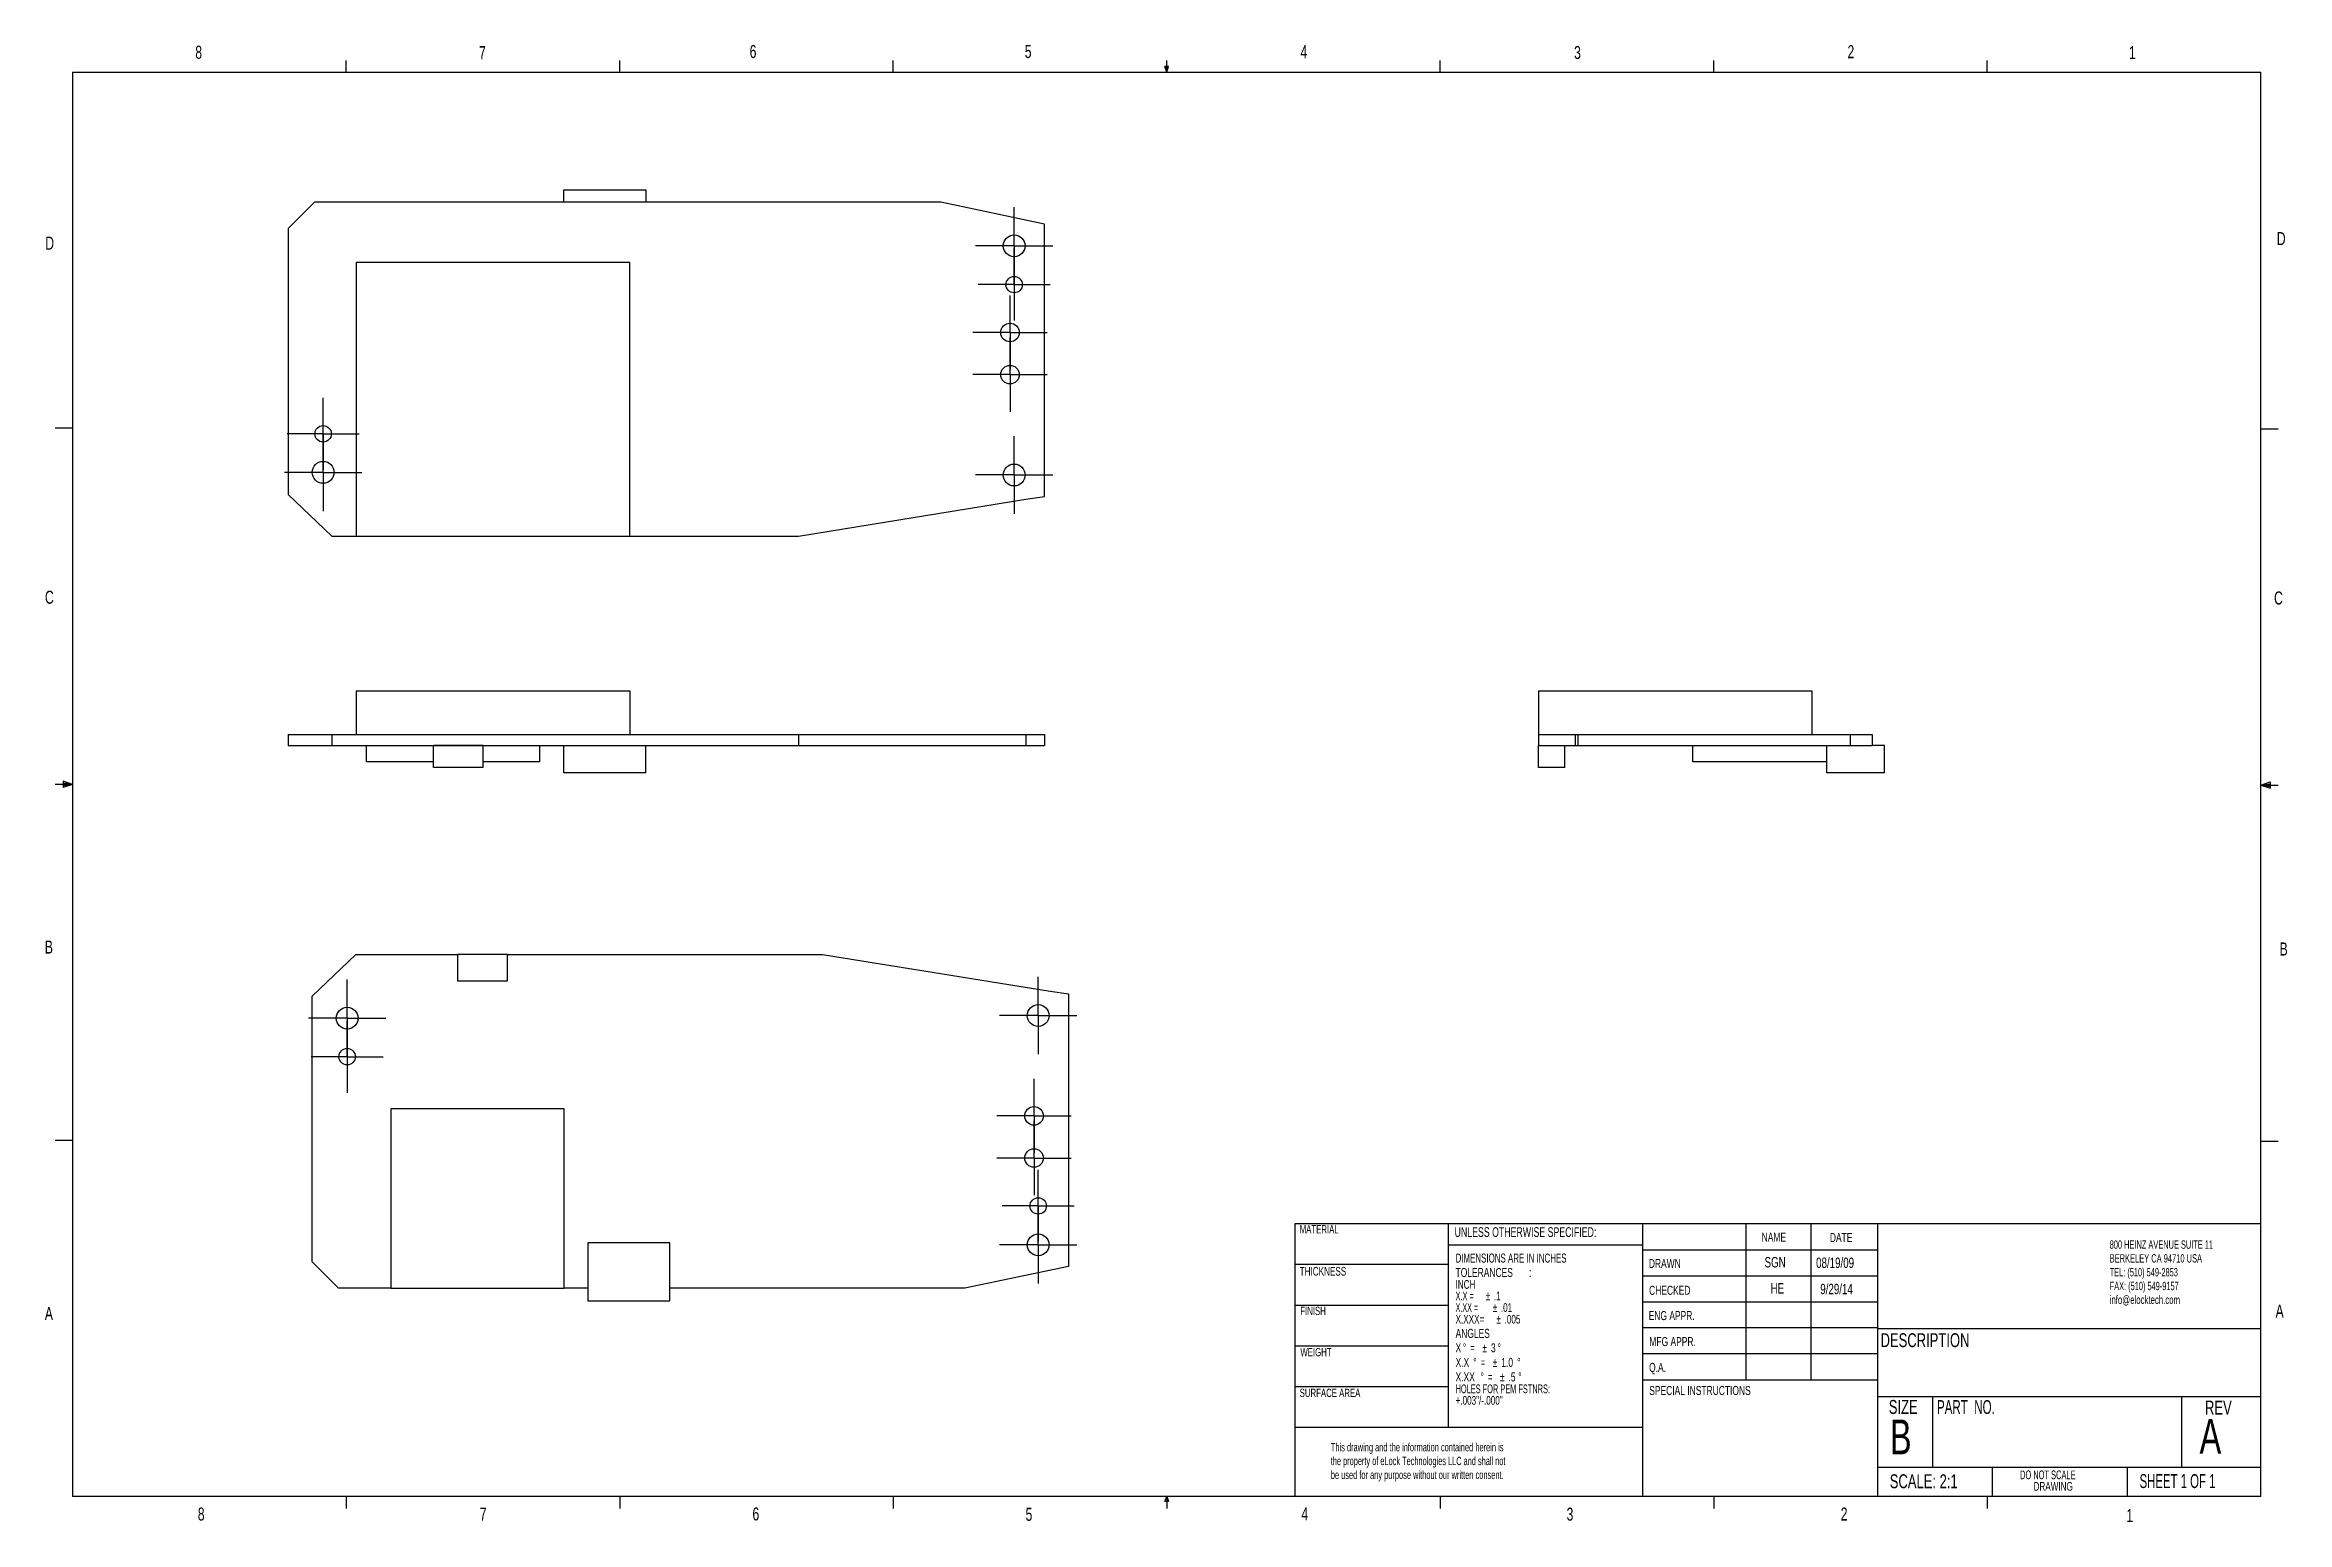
# Model space of a CAD drawing. Extents: x 0.4 to 16.6, y 0.2 to 10.8.
import ezdxf
from ezdxf.enums import TextEntityAlignment as Align

# ---------------------------------------------------------------- set-up
doc = ezdxf.new("R2010")
doc.units = 0
doc.layers.get('0').update_dxf_attribs({"linetype": 'CONTINUOUS'})
doc.layers.add('FORMAT', color=7, linetype='CONTINUOUS')

# ---------------------------------------------------------------- blocks, each defined once
blk = doc.blocks.new('SW_NOTE_0')
at = {"color": 0, "linetype": 'CONTINUOUS'}
for s, width, p in [('DO NOT SCALE', 0.641667, (0, 0)), ('DRAWING', 0.7, (0.097, -0.083))]:
    blk.add_text(s, height=0.0625, dxfattribs=dict(at, width=width)).set_placement(p, align=Align.BOTTOM_LEFT)
blk = doc.blocks.new('SW_NOTE_1')
at = {"color": 0, "linetype": 'CONTINUOUS'}
for s, width, p in [('800 HEINZ AVENUE SUITE 11', 0.644, (0, 0)), ('TEL: (510) 549-2853', 0.663158, (0, -0.199)), ('BERKELEY CA 94710 USA', 0.65, (0, -0.099)), ('FAX: (510) 549-9157', 0.663158, (0, -0.298)), ('info@elocktech.com', 0.7, (0, -0.397))]:
    blk.add_text(s, height=0.06, dxfattribs=dict(at, width=width)).set_placement(p, align=Align.BOTTOM_LEFT)
blk = doc.blocks.new('SW_NOTE_2')
at = {"color": 0, "linetype": 'CONTINUOUS'}
for s, height, width, p in [('DIMENSIONS ARE IN INCHES', 0.065, 0.65625, (0, 0)), ('TOLERANCES', 0.065, 0.7, (0, -0.104)), ('INCH', 0.0625, 0.7, (0, -0.188)), (':', 0.065, 0.7, (0.528, -0.104)), ('X.X = ', 0.0625, 0.583333, (0, -0.271)), ('X.XX = ', 0.0625, 0.6, (0, -0.354)), ('%%p', 0.0625, 0.7, (0.217, -0.271)), ('%%p', 0.0625, 0.7, (0.267, -0.354)), ('.1', 0.0625, 0.7, (0.276, -0.271)), ('.01', 0.0625, 0.7, (0.326, -0.354)), ('ANGLES', 0.065, 0.7, (0, -0.542)), ('X.XXX= ', 0.0625, 0.7, (0, -0.438)), ('%%p', 0.0625, 0.7, (0.294, -0.438)), ('.005', 0.0625, 0.7, (0.353, -0.438)), ('X', 0.065, 0.7, (0, -0.646)), ('%%d', 0.065, 0.7, (0.052, -0.646)), (' = ', 0.065, 0.466667, (0.093, -0.646)), ('%%p', 0.065, 0.7, (0.193, -0.646)), ('3', 0.065, 0.7, (0.255, -0.646)), ('%%d', 0.065, 0.7, (0.302, -0.646)), ('X.X', 0.065, 0.7, (0, -0.751)), ('X.XX', 0.065, 0.7, (0, -0.855)), ('%%d', 0.065, 0.7, (0.127, -0.751)), (' = ', 0.065, 0.466667, (0.168, -0.751)), ('%%d', 0.065, 0.7, (0.179, -0.855)), (' = ', 0.065, 0.466667, (0.22, -0.855)), ('%%p', 0.065, 0.7, (0.267, -0.751)), ('%%p', 0.065, 0.7, (0.319, -0.855)), ('1.0', 0.065, 0.7, (0.329, -0.751)), ('.5', 0.065, 0.7, (0.381, -0.855)), ('%%d', 0.065, 0.7, (0.443, -0.751)), ('%%d', 0.065, 0.7, (0.451, -0.855)), ('+.003"/-.000"', 0.0625, 0.7, (0, -1.022)), ('HOLES FOR PEM FSTNRS: ', 0.0625, 0.636364, (0, -0.939))]:
    blk.add_text(s, height=height, dxfattribs=dict(at, width=width)).set_placement(p, align=Align.BOTTOM_LEFT)
blk = doc.blocks.new('SW_NOTE_3')
at = {"color": 0, "linetype": 'CONTINUOUS'}
for s, width, p in [('This drawing and the information contained herein is ', 0.64717, (0, 0)), ('the property of eLock Technologies LLC and shall not ', 0.640566, (0, -0.099)), ('be used for any purpose without our written consent.', 0.646154, (0, -0.199))]:
    blk.add_text(s, height=0.06, dxfattribs=dict(at, width=width)).set_placement(p, align=Align.BOTTOM_LEFT)
blk = doc.blocks.new('SW_CENTERMARKSYMBOL_0')
at = {"color": 0, "linetype": 'CONTINUOUS'}
for p, q in [((0, 0.2), (0, 0.279)), ((0, 0), (0, 0.2)), ((-0.2, 0), (-0.279, 0)), ((0, 0), (-0.2, 0)), ((0, 0), (0, -0.2)), ((0, 0), (0.2, 0)), ((0.2, 0), (0.279, 0)), ((0, -0.2), (0, -0.279))]:
    blk.add_line(p, q, dxfattribs=at)
blk = doc.blocks.new('SW_CENTERMARKSYMBOL_1')
at = {"color": 0, "linetype": 'CONTINUOUS'}
for p, q in [((0, 0.2), (0, 0.279)), ((0, 0), (0, 0.2)), ((-0.2, 0), (-0.279, 0)), ((0, 0), (-0.2, 0)), ((0, 0), (0, -0.2)), ((0, 0), (0.2, 0)), ((0.2, 0), (0.279, 0)), ((0, -0.2), (0, -0.279))]:
    blk.add_line(p, q, dxfattribs=at)
blk = doc.blocks.new('SW_CENTERMARKSYMBOL_2')
at = {"color": 0, "linetype": 'CONTINUOUS'}
for p, q in [((0, 0.2), (0, 0.267)), ((0, 0), (0, 0.2)), ((-0.2, 0), (-0.267, 0)), ((0, 0), (-0.2, 0)), ((0, 0), (0, -0.2)), ((0, 0), (0.2, 0)), ((0.2, 0), (0.267, 0)), ((0, -0.2), (0, -0.267))]:
    blk.add_line(p, q, dxfattribs=at)
blk = doc.blocks.new('SW_CENTERMARKSYMBOL_3')
at = {"color": 0, "linetype": 'CONTINUOUS'}
for p, q in [((0, 0.2), (0, 0.267)), ((0, 0), (0, 0.2)), ((-0.2, 0), (-0.267, 0)), ((0, 0), (-0.2, 0)), ((0, 0), (0, -0.2)), ((0, 0), (0.2, 0)), ((0.2, 0), (0.267, 0)), ((0, -0.2), (0, -0.267))]:
    blk.add_line(p, q, dxfattribs=at)
blk = doc.blocks.new('SW_CENTERMARKSYMBOL_4')
at = {"color": 0, "linetype": 'CONTINUOUS'}
for p, q in [((0, 0.2), (0, 0.259)), ((0, 0), (0, 0.2)), ((-0.2, 0), (-0.259, 0)), ((0, 0), (-0.2, 0)), ((0, 0), (0, -0.2)), ((0, 0), (0.2, 0)), ((0.2, 0), (0.259, 0)), ((0, -0.2), (0, -0.259))]:
    blk.add_line(p, q, dxfattribs=at)
blk = doc.blocks.new('SW_CENTERMARKSYMBOL_5')
at = {"color": 0, "linetype": 'CONTINUOUS'}
for p, q in [((0, 0.2), (0, 0.279)), ((0, 0), (0, 0.2)), ((-0.2, 0), (-0.279, 0)), ((0, 0), (-0.2, 0)), ((0, 0), (0, -0.2)), ((0, 0), (0.2, 0)), ((0.2, 0), (0.279, 0)), ((0, -0.2), (0, -0.279))]:
    blk.add_line(p, q, dxfattribs=at)
blk = doc.blocks.new('SW_CENTERMARKSYMBOL_6')
at = {"color": 0, "linetype": 'CONTINUOUS'}
for p, q in [((0, 0.2), (0, 0.259)), ((0, 0), (0, 0.2)), ((-0.2, 0), (-0.259, 0)), ((0, 0), (-0.2, 0)), ((0, 0), (0, -0.2)), ((0, 0), (0.2, 0)), ((0.2, 0), (0.259, 0)), ((0, -0.2), (0, -0.259))]:
    blk.add_line(p, q, dxfattribs=at)
blk = doc.blocks.new('SW_CENTERMARKSYMBOL_7')
at = {"color": 0, "linetype": 'CONTINUOUS'}
for p, q in [((0, 0.2), (0, 0.279)), ((0, 0), (0, 0.2)), ((-0.2, 0), (-0.279, 0)), ((0, 0), (-0.2, 0)), ((0, 0), (0, -0.2)), ((0, 0), (0.2, 0)), ((0.2, 0), (0.279, 0)), ((0, -0.2), (0, -0.279))]:
    blk.add_line(p, q, dxfattribs=at)
blk = doc.blocks.new('SW_CENTERMARKSYMBOL_8')
at = {"color": 0, "linetype": 'CONTINUOUS'}
for p, q in [((0, 0.2), (0, 0.279)), ((0, 0), (0, 0.2)), ((-0.2, 0), (-0.279, 0)), ((0, 0), (-0.2, 0)), ((0, 0), (0, -0.2)), ((0, 0), (0.2, 0)), ((0.2, 0), (0.279, 0)), ((0, -0.2), (0, -0.279))]:
    blk.add_line(p, q, dxfattribs=at)
blk = doc.blocks.new('SW_CENTERMARKSYMBOL_9')
at = {"color": 0, "linetype": 'CONTINUOUS'}
for p, q in [((0, 0.2), (0, 0.267)), ((0, 0), (0, 0.2)), ((-0.2, 0), (-0.267, 0)), ((0, 0), (-0.2, 0)), ((0, 0), (0, -0.2)), ((0, 0), (0.2, 0)), ((0.2, 0), (0.267, 0)), ((0, -0.2), (0, -0.267))]:
    blk.add_line(p, q, dxfattribs=at)
blk = doc.blocks.new('SW_CENTERMARKSYMBOL_10')
at = {"color": 0, "linetype": 'CONTINUOUS'}
for p, q in [((0, 0.2), (0, 0.267)), ((0, 0), (0, 0.2)), ((-0.2, 0), (-0.267, 0)), ((0, 0), (-0.2, 0)), ((0, 0), (0, -0.2)), ((0, 0), (0.2, 0)), ((0.2, 0), (0.267, 0)), ((0, -0.2), (0, -0.267))]:
    blk.add_line(p, q, dxfattribs=at)
blk = doc.blocks.new('SW_CENTERMARKSYMBOL_11')
at = {"color": 0, "linetype": 'CONTINUOUS'}
for p, q in [((0, 0.2), (0, 0.259)), ((0, 0), (0, 0.2)), ((-0.2, 0), (-0.259, 0)), ((0, 0), (-0.2, 0)), ((0, 0), (0, -0.2)), ((0, 0), (0.2, 0)), ((0.2, 0), (0.259, 0)), ((0, -0.2), (0, -0.259))]:
    blk.add_line(p, q, dxfattribs=at)
blk = doc.blocks.new('SW_CENTERMARKSYMBOL_12')
at = {"color": 0, "linetype": 'CONTINUOUS'}
for p, q in [((0, 0.2), (0, 0.279)), ((0, 0), (0, 0.2)), ((-0.2, 0), (-0.279, 0)), ((0, 0), (-0.2, 0)), ((0, 0), (0, -0.2)), ((0, 0), (0.2, 0)), ((0.2, 0), (0.279, 0)), ((0, -0.2), (0, -0.279))]:
    blk.add_line(p, q, dxfattribs=at)
blk = doc.blocks.new('SW_CENTERMARKSYMBOL_13')
at = {"color": 0, "linetype": 'CONTINUOUS'}
for p, q in [((0, 0.2), (0, 0.259)), ((0, 0), (0, 0.2)), ((-0.2, 0), (-0.259, 0)), ((0, 0), (-0.2, 0)), ((0, 0), (0, -0.2)), ((0, 0), (0.2, 0)), ((0.2, 0), (0.259, 0)), ((0, -0.2), (0, -0.259))]:
    blk.add_line(p, q, dxfattribs=at)
blk = doc.blocks.new('SW_CENTERMARKSYMBOL_14')
at = {"color": 0, "linetype": 'CONTINUOUS'}
for p, q in [((0, 0.2), (0, 0.279)), ((0, 0), (0, 0.2)), ((-0.2, 0), (-0.279, 0)), ((0, 0), (-0.2, 0)), ((0, 0), (0, -0.2)), ((0, 0), (0.2, 0)), ((0.2, 0), (0.279, 0)), ((0, -0.2), (0, -0.279))]:
    blk.add_line(p, q, dxfattribs=at)
blk = doc.blocks.new('SW_CENTERMARKSYMBOL_15')
at = {"color": 0, "linetype": 'CONTINUOUS'}
for p, q in [((0, 0.2), (0, 0.279)), ((0, 0), (0, 0.2)), ((-0.2, 0), (-0.279, 0)), ((0, 0), (-0.2, 0)), ((0, 0), (0, -0.2)), ((0, 0), (0.2, 0)), ((0.2, 0), (0.279, 0)), ((0, -0.2), (0, -0.279))]:
    blk.add_line(p, q, dxfattribs=at)
blk = doc.blocks.new('SW_CENTERMARKSYMBOL_16')
at = {"color": 0, "linetype": 'CONTINUOUS'}
for p, q in [((0, 0.2), (0, 0.267)), ((0, 0), (0, 0.2)), ((-0.2, 0), (-0.267, 0)), ((0, 0), (-0.2, 0)), ((0, 0), (0, -0.2)), ((0, 0), (0.2, 0)), ((0.2, 0), (0.267, 0)), ((0, -0.2), (0, -0.267))]:
    blk.add_line(p, q, dxfattribs=at)
blk = doc.blocks.new('SW_CENTERMARKSYMBOL_17')
at = {"color": 0, "linetype": 'CONTINUOUS'}
for p, q in [((0, 0.2), (0, 0.267)), ((0, 0), (0, 0.2)), ((-0.2, 0), (-0.267, 0)), ((0, 0), (-0.2, 0)), ((0, 0), (0, -0.2)), ((0, 0), (0.2, 0)), ((0.2, 0), (0.267, 0)), ((0, -0.2), (0, -0.267))]:
    blk.add_line(p, q, dxfattribs=at)
blk = doc.blocks.new('SW_CENTERMARKSYMBOL_18')
at = {"color": 0, "linetype": 'CONTINUOUS'}
for p, q in [((0, 0.2), (0, 0.259)), ((0, 0), (0, 0.2)), ((-0.2, 0), (-0.259, 0)), ((0, 0), (-0.2, 0)), ((0, 0), (0, -0.2)), ((0, 0), (0.2, 0)), ((0.2, 0), (0.259, 0)), ((0, -0.2), (0, -0.259))]:
    blk.add_line(p, q, dxfattribs=at)
blk = doc.blocks.new('SW_CENTERMARKSYMBOL_19')
at = {"color": 0, "linetype": 'CONTINUOUS'}
for p, q in [((0, 0.2), (0, 0.279)), ((0, 0), (0, 0.2)), ((-0.2, 0), (-0.279, 0)), ((0, 0), (-0.2, 0)), ((0, 0), (0, -0.2)), ((0, 0), (0.2, 0)), ((0.2, 0), (0.279, 0)), ((0, -0.2), (0, -0.279))]:
    blk.add_line(p, q, dxfattribs=at)
blk = doc.blocks.new('SW_CENTERMARKSYMBOL_20')
at = {"color": 0, "linetype": 'CONTINUOUS'}
for p, q in [((0, 0.2), (0, 0.259)), ((0, 0), (0, 0.2)), ((-0.2, 0), (-0.259, 0)), ((0, 0), (-0.2, 0)), ((0, 0), (0, -0.2)), ((0, 0), (0.2, 0)), ((0.2, 0), (0.259, 0)), ((0, -0.2), (0, -0.259))]:
    blk.add_line(p, q, dxfattribs=at)

msp = doc.modelspace()

# ---------------------------------------------------------------- linework, layer by layer
at = {"color": 7, "linetype": 'CONTINUOUS'}
for p, q in [((2.595, 10.642), (2.595, 10.727)), ((4.564, 10.642), (4.564, 10.727)), ((6.532, 10.642), (6.532, 10.727)), ((8.501, 10.642), (8.488, 10.684)), ((8.514, 10.684), (8.488, 10.684)), ((8.494, 10.684), (8.501, 10.642)), ((8.501, 10.642), (8.501, 10.727)), ((8.501, 10.642), (8.514, 10.684)), ((8.506, 10.684), (8.501, 10.642)), ((10.47, 10.642), (10.47, 10.727)), ((12.439, 10.642), (12.439, 10.727)), ((14.407, 10.642), (14.407, 10.727)), ((0.626, 10.642), (16.376, 10.642)), ((0.626, 10.642), (0.626, 0.392)), ((16.376, 0.392), (16.376, 10.642)), ((2.366, 9.706), (2.177, 9.517)), ((6.874, 9.706), (2.366, 9.706)), ((4.161, 9.706), (4.161, 9.796)), ((4.161, 9.796), (4.752, 9.796)), ((4.752, 9.796), (4.752, 9.706)), ((7.622, 9.548), (6.874, 9.706)), ((7.622, 7.588), (7.622, 9.548)), ((2.177, 9.517), (2.177, 7.604)), ((4.636, 9.273), (2.667, 9.273)), ((2.667, 9.273), (2.667, 7.304)), ((4.636, 7.304), (4.636, 9.273)), ((0.626, 8.08), (0.501, 8.08)), ((16.376, 8.075), (16.501, 8.075)), ((2.177, 7.604), (2.492, 7.304)), ((7.488, 7.569), (7.622, 7.588)), ((5.85, 7.304), (7.488, 7.569)), ((2.492, 7.304), (2.667, 7.304)), ((2.667, 7.304), (4.636, 7.304)), ((4.636, 7.304), (5.85, 7.304)), ((2.667, 6.191), (2.667, 5.876)), ((2.667, 6.191), (4.636, 6.191)), ((4.636, 6.191), (4.636, 5.876)), ((11.177, 6.191), (11.177, 5.876)), ((11.177, 6.191), (13.145, 6.191)), ((13.145, 6.191), (13.145, 5.876)), ((2.177, 5.876), (2.177, 5.797)), ((2.177, 5.876), (2.492, 5.876)), ((2.492, 5.876), (2.492, 5.797)), ((2.492, 5.876), (5.85, 5.876)), ((2.667, 5.876), (4.636, 5.876)), ((5.85, 5.876), (5.85, 5.797)), ((5.85, 5.876), (7.488, 5.876)), ((7.488, 5.876), (7.488, 5.797)), ((7.488, 5.876), (7.622, 5.876)), ((7.622, 5.876), (7.622, 5.797)), ((11.177, 5.876), (11.177, 5.797)), ((11.177, 5.876), (11.441, 5.876)), ((11.441, 5.876), (11.441, 5.797)), ((11.441, 5.876), (11.46, 5.876)), ((11.46, 5.876), (11.46, 5.797)), ((11.46, 5.876), (13.421, 5.876)), ((13.421, 5.876), (13.421, 5.797)), ((13.421, 5.876), (13.578, 5.876)), ((13.578, 5.876), (13.578, 5.797)), ((2.177, 5.797), (2.492, 5.797)), ((2.492, 5.797), (5.85, 5.797)), ((2.742, 5.679), (2.742, 5.797)), ((3.223, 5.679), (2.742, 5.679)), ((3.223, 5.64), (3.223, 5.797)), ((3.582, 5.797), (3.223, 5.797)), ((3.582, 5.64), (3.582, 5.797)), ((3.99, 5.679), (3.582, 5.679)), ((3.99, 5.679), (3.99, 5.797)), ((4.161, 5.6), (4.161, 5.797)), ((4.752, 5.6), (4.752, 5.797)), ((5.85, 5.797), (7.488, 5.797)), ((7.488, 5.797), (7.622, 5.797)), ((11.177, 5.64), (11.177, 5.797)), ((11.177, 5.797), (11.441, 5.797)), ((11.366, 5.64), (11.366, 5.797)), ((11.441, 5.797), (11.46, 5.797)), ((11.46, 5.797), (13.421, 5.797)), ((12.287, 5.679), (12.287, 5.797)), ((13.251, 5.679), (12.287, 5.679)), ((13.251, 5.6), (13.251, 5.797)), ((13.421, 5.797), (13.578, 5.797)), ((13.668, 5.797), (13.578, 5.797)), ((13.668, 5.6), (13.668, 5.797)), ((0.626, 5.517), (0.501, 5.517)), ((0.559, 5.541), (0.559, 5.494)), ((0.626, 5.517), (0.559, 5.541)), ((0.626, 5.517), (0.559, 5.526)), ((0.626, 5.517), (0.559, 5.507)), ((0.626, 5.517), (0.559, 5.494)), ((3.582, 5.64), (3.223, 5.64)), ((4.752, 5.6), (4.161, 5.6)), ((11.366, 5.64), (11.177, 5.64)), ((13.668, 5.6), (13.251, 5.6)), ((16.376, 5.513), (16.443, 5.537)), ((16.376, 5.513), (16.443, 5.522)), ((16.376, 5.513), (16.501, 5.513)), ((16.376, 5.513), (16.443, 5.49)), ((16.376, 5.513), (16.443, 5.502)), ((16.443, 5.537), (16.443, 5.49)), ((2.35, 3.994), (2.665, 4.293)), ((2.665, 4.293), (3.397, 4.293)), ((3.397, 4.293), (3.397, 4.104)), ((3.756, 4.293), (3.397, 4.293)), ((3.756, 4.104), (3.756, 4.293)), ((3.756, 4.293), (6.024, 4.293)), ((6.024, 4.293), (7.661, 4.029)), ((3.397, 4.104), (3.756, 4.104)), ((2.35, 2.081), (2.35, 3.994)), ((7.661, 4.029), (7.795, 4.01)), ((7.795, 4.01), (7.795, 2.049)), ((2.916, 3.183), (2.916, 1.892)), ((4.164, 3.183), (2.916, 3.183)), ((4.164, 1.892), (4.164, 3.183)), ((0.626, 2.955), (0.501, 2.955)), ((16.376, 2.95), (16.501, 2.95)), ((9.426, 2.358), (16.376, 2.358)), ((9.426, 0.392), (9.426, 2.358)), ((10.528, 0.891), (10.528, 2.358)), ((11.926, 2.358), (11.926, 0.392)), ((12.67, 2.358), (12.67, 1.231)), ((13.138, 2.358), (13.138, 1.231)), ((13.618, 2.358), (13.618, 0.392)), ((4.335, 2.219), (4.335, 1.802)), ((4.925, 2.219), (4.335, 2.219)), ((4.925, 1.802), (4.925, 2.219)), ((11.926, 2.202), (10.528, 2.202)), ((11.926, 2.169), (13.618, 2.169)), ((2.539, 1.892), (2.35, 2.081)), ((7.795, 2.049), (7.047, 1.892)), ((9.426, 2.064), (10.528, 2.064)), ((11.926, 1.981), (13.618, 1.981)), ((2.916, 1.892), (2.539, 1.892)), ((2.916, 1.892), (4.164, 1.892)), ((4.335, 1.892), (4.164, 1.892)), ((4.335, 1.802), (4.925, 1.802)), ((7.047, 1.892), (4.925, 1.892)), ((11.926, 1.794), (13.618, 1.794)), ((9.426, 1.771), (10.528, 1.771)), ((9.426, 1.478), (10.528, 1.478)), ((13.618, 1.606), (11.926, 1.606)), ((13.618, 1.602), (16.376, 1.602)), ((13.618, 1.419), (11.926, 1.419)), ((9.426, 1.184), (10.528, 1.184)), ((13.618, 1.231), (11.926, 1.231)), ((13.618, 1.112), (16.376, 1.112)), ((14.013, 1.112), (14.013, 0.605)), ((15.804, 1.112), (15.804, 0.605)), ((9.426, 0.891), (11.926, 0.891)), ((13.618, 0.605), (16.376, 0.605)), ((14.441, 0.605), (14.441, 0.392)), ((15.413, 0.605), (15.413, 0.392)), ((16.376, 0.392), (0.626, 0.392)), ((2.595, 0.392), (2.595, 0.307)), ((4.564, 0.392), (4.564, 0.307)), ((6.532, 0.392), (6.532, 0.307)), ((8.488, 0.357), (8.501, 0.392)), ((8.514, 0.357), (8.488, 0.357)), ((8.501, 0.392), (8.501, 0.307)), ((8.501, 0.392), (8.514, 0.357)), ((10.47, 0.392), (10.47, 0.307)), ((12.439, 0.392), (12.439, 0.307)), ((14.407, 0.392), (14.407, 0.307))]:
    msp.add_line(p, q, dxfattribs=at)
for centre, radius in [((7.403, 9.393), 0.0787), ((7.403, 9.114), 0.0591), ((7.373, 8.769), 0.0669), ((7.373, 8.466), 0.0669), ((2.429, 8.04), 0.0591), ((2.429, 7.763), 0.0787), ((7.403, 7.744), 0.0787), ((2.602, 3.835), 0.0787), ((7.576, 3.854), 0.0787), ((2.602, 3.558), 0.0591), ((7.546, 3.132), 0.0669), ((7.546, 2.829), 0.0669), ((7.576, 2.484), 0.0591), ((7.576, 2.204), 0.0787)]:
    msp.add_circle(centre, radius, dxfattribs=at)

# ---------------------------------------------------------------- block references
for name, p in [('SW_CENTERMARKSYMBOL_0', (7.403, 9.393)), ('SW_CENTERMARKSYMBOL_4', (7.403, 9.114)), ('SW_CENTERMARKSYMBOL_3', (7.373, 8.769)), ('SW_CENTERMARKSYMBOL_2', (7.373, 8.466)), ('SW_CENTERMARKSYMBOL_6', (2.429, 8.04)), ('SW_CENTERMARKSYMBOL_5', (2.429, 7.763)), ('SW_CENTERMARKSYMBOL_1', (7.403, 7.744)), ('SW_CENTERMARKSYMBOL_12', (2.602, 3.835)), ('SW_CENTERMARKSYMBOL_19', (2.602, 3.835)), ('SW_CENTERMARKSYMBOL_8', (7.576, 3.854)), ('SW_CENTERMARKSYMBOL_15', (7.576, 3.854)), ('SW_CENTERMARKSYMBOL_13', (2.602, 3.558)), ('SW_CENTERMARKSYMBOL_20', (2.602, 3.558)), ('SW_CENTERMARKSYMBOL_9', (7.546, 3.132)), ('SW_CENTERMARKSYMBOL_16', (7.546, 3.132)), ('SW_CENTERMARKSYMBOL_10', (7.546, 2.829)), ('SW_CENTERMARKSYMBOL_17', (7.546, 2.829)), ('SW_CENTERMARKSYMBOL_11', (7.576, 2.484)), ('SW_CENTERMARKSYMBOL_18', (7.576, 2.484)), ('SW_CENTERMARKSYMBOL_7', (7.576, 2.204)), ('SW_CENTERMARKSYMBOL_14', (7.576, 2.204)), ('SW_NOTE_2', (10.58, 2.057)), ('SW_NOTE_1', (15.288, 2.158)), ('SW_NOTE_3', (9.682, 0.7)), ('SW_NOTE_0', (14.643, 0.499))]:
    msp.add_blockref(name, p, dxfattribs=at)

# ---------------------------------------------------------------- texts
for s, height, width, p in [('8', 0.0938, 0.7, (1.509, 10.711)), ('7', 0.0938, 0.7, (3.551, 10.708)), ('6', 0.0938, 0.7, (5.499, 10.716)), ('5', 0.0938, 0.7, (7.479, 10.716)), ('4', 0.0938, 0.7, (9.464, 10.715)), ('3', 0.0938, 0.7, (11.433, 10.709)), ('2', 0.0938, 0.7, (13.401, 10.715)), ('1', 0.0938, 0.7, (15.427, 10.709)), ('D', 0.0938, 0.7, (0.429, 9.337)), ('D', 0.0938, 0.7, (16.491, 9.37)), ('C', 0.0938, 0.7, (0.427, 6.789)), ('C', 0.0938, 0.7, (16.471, 6.784)), ('B', 0.0938, 0.7, (0.426, 4.272)), ('B', 0.0938, 0.7, (16.511, 4.258)), ('MATERIAL', 0.06, 0.7, (9.458, 2.268)), ('UNLESS OTHERWISE SPECIFIED:', 0.07, 0.674074, (10.573, 2.24)), ('NAME', 0.065, 0.7, (12.783, 2.207)), ('DATE', 0.065, 0.7, (13.274, 2.205)), ('DRAWN', 0.065, 0.7, (11.971, 2.018)), ('SGN', 0.075, 0.7, (12.804, 2.019)), ('08/19/09', 0.075, 0.7, (13.175, 2.015)), ('THICKNESS', 0.0625, 0.7, (9.458, 1.964)), ('CHECKED', 0.065, 0.7, (11.973, 1.825)), ('A', 0.0938, 0.7, (0.426, 1.635)), ('FINISH', 0.06, 0.7, (9.462, 1.681)), ('ENG APPR.', 0.065, 0.7, (11.97, 1.643)), ('A', 0.0938, 0.7, (16.482, 1.652)), ('WEIGHT', 0.06, 0.7, (9.463, 1.384)), ('MFG APPR.', 0.065, 0.7, (11.975, 1.456)), ('DESCRIPTION', 0.1, 0.7, (13.639, 1.438)), ('Q.A.', 0.065, 0.7, (11.973, 1.27)), ('SURFACE AREA', 0.06, 0.7, (9.458, 1.091)), ('SPECIAL INSTRUCTIONS', 0.065, 0.7, (11.974, 1.104)), ('SIZE', 0.1, 0.7, (13.698, 0.958)), ('PART  NO.', 0.1, 0.622222, (14.045, 0.957)), ('REV', 0.1, 0.7, (15.974, 0.953)), ('B', 0.25, 0.7, (13.706, 0.622)), ('SCALE: 2:1', 0.1, 0.7, (13.705, 0.423)), ('SHEET 1 OF 1', 0.1, 0.6125, (15.503, 0.424)), ('8', 0.0938, 0.7, (1.527, 0.192)), ('7', 0.0938, 0.7, (3.557, 0.192)), ('6', 0.0938, 0.7, (5.519, 0.193)), ('5', 0.0938, 0.7, (7.485, 0.19)), ('4', 0.0938, 0.7, (9.47, 0.193)), ('3', 0.0938, 0.7, (11.379, 0.191)), ('2', 0.0938, 0.7, (13.352, 0.192)), ('1', 0.0938, 0.7, (15.408, 0.181))]:
    msp.add_text(s, height=height, dxfattribs=dict(at, width=width)).set_placement(p, align=Align.BOTTOM_LEFT)
at = {"layer": 'FORMAT', "color": 7, "width": 0.7}
for s, height, p in [('HE', 0.075, (12.847, 1.831)), ('9/29/14', 0.075, (13.205, 1.826)), ('A ', 0.25, (15.935, 0.627))]:
    msp.add_text(s, height=height, dxfattribs=at).set_placement(p, align=Align.BOTTOM_LEFT)

doc.saveas('drawing.dxf')
